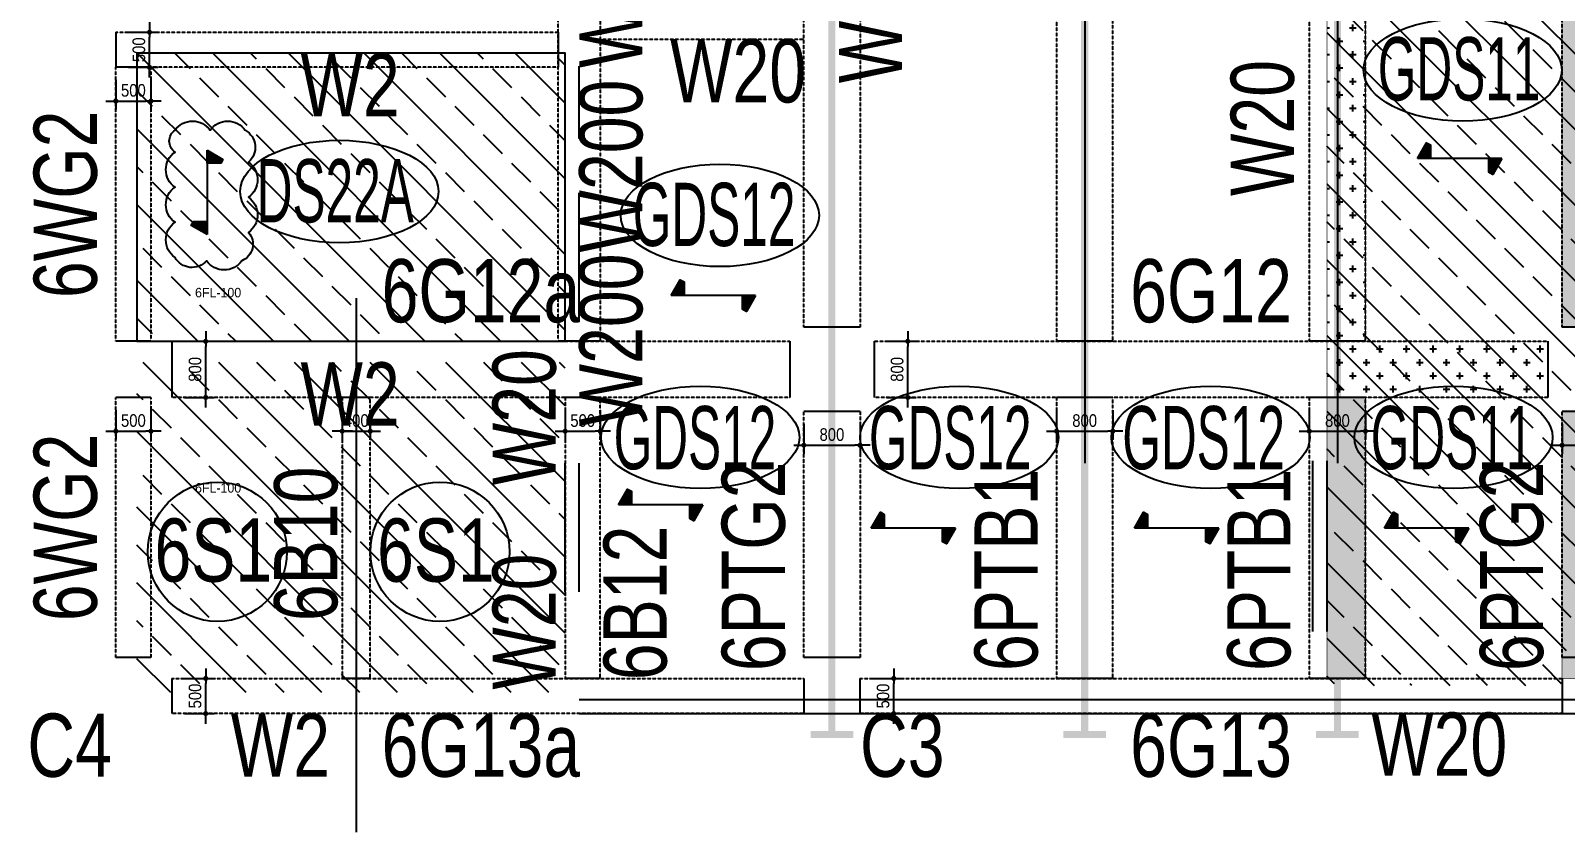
# Model space of a CAD drawing. Header units: millimetres. Extents: x -56296 to 178446, y 64950 to 153500.
# Drawn here: x 90941 to 112800, y 105515 to 116926 of the extents above; entities that cross this region are included whole.
import ezdxf
from ezdxf.enums import TextEntityAlignment as Align

# ---------------------------------------------------------------- set-up
doc = ezdxf.new("R2010")
doc.units = ezdxf.units.MM
doc.linetypes.add('HID', pattern=[2.3, 1.5, -0.8])
doc.linetypes.add('HIDDEN2', pattern=[0.1875, 0.125, -0.0625])
doc.layers.get('Defpoints').update_dxf_attribs({"color": 159})
for name, color, linetype in [('^DECK', 130, 'Continuous'), ('A-CEN', 1, 'Continuous'), ('A-HAT', 251, 'Continuous'), ('BEAM-TEXT', 4, 'Continuous'), ('COLUMN-TEXT', 2, 'Continuous'), ('DECK-PL', 4, 'Continuous'), ('DECK-SLAB', 4, 'Continuous'), ('GIRDER-TEXT', 7, 'Continuous'), ('PT', 251, 'Continuous'), ('REV 0402', 6, 'Continuous'), ('TXT-SLAB', 6, 'Continuous'), ('WALL-TEXT', 6, 'Continuous'), ('레벨', 40, 'Continuous'), ('보(beam)', 4, 'HID'), ('보(girder)', 7, 'HID'), ('슬래브라인', 7, 'Continuous')]:
    doc.layers.add(name, color=color, linetype=linetype)
doc.styles.add('Gdim', font='', dxfattribs={"width": 0.9})
doc.styles.add('Gtx', font='')
doc.styles.get('Gdim').set_extended_font_data('Dotum')
doc.styles.get('Gtx').set_extended_font_data('Dotum')
doc.dimstyles.new('Gdim200', dxfattribs={"dimscale": 200, "dimtxt": 3, "dimasz": 1.2, "dimexe": 2, "dimexo": 3, "dimgap": 1, "dimtad": 1, "dimdsep": 46, "dimlunit": 6, "dimtxsty": 'Gdim', "dimblk1": '_CIDOT', "dimblk2": '_CIDOT', "dimsah": 1, "dimcen": 2.5, "dimdle": 2, "dimclrd": 1, "dimclre": 1, "dimclrt": 3, "dimazin": 2, "dimtfac": 1, "dimtix": 1, "dimtmove": 2, "dimatfit": 3, "dimldrblk": '_CIDOT', "dimfxl": 2, "dimtolj": 1, "dimtzin": 0, "dimarcsym": 0})

# ---------------------------------------------------------------- blocks, each defined once
blk = doc.blocks.new('_CIDOT')
at = {"color": 0, "linetype": 'ByBlock'}
blk.add_line((2, 0), (-1, 0), dxfattribs=at)
at = {"color": 0, "linetype": 'ByBlock', "const_width": 0.5}
blk.add_lwpolyline([(-0.25, 0, 1), (0.25, 0, 1)], format="xyb", close=True, dxfattribs=at)
blk = doc.blocks.new('*D2941')
at = {"layer": 'Defpoints', "color": 155, "lineweight": -2, "transparency": 16777216}
for p, q in [((-1725, 800), (-1305, 800)), ((-1425, 72), (-1425, 728)), ((-1725, 0), (-1305, 0))]:
    blk.add_line(p, q, dxfattribs=at)
at = {"layer": 'Defpoints', "color": 0, "transparency": 16777216}
for p in [(-1905, 800), (-1425, 800), (-1905, 0)]:
    blk.add_point(p, dxfattribs=at)
at = {"layer": 'Defpoints', "color": 155, "lineweight": -2, "transparency": 16777216, "xscale": 71.99999999999994, "yscale": 71.99999999999994, "zscale": 71.99999999999994}
for p, rotation in [((-1425, 800), 90), ((-1425, 0), 270)]:
    blk.add_blockref('_CIDOT', p, dxfattribs=dict(at, rotation=rotation))
at = {"layer": 'Defpoints', "color": 3, "transparency": 16777216, "insert": (-1576, 400), "char_height": 180, "attachment_point": 5, "rotation": 90, "style": 'Gdim'}
blk.add_mtext('\\A1;{\\C155;800}', dxfattribs=at)
blk = doc.blocks.new('*D2943')
at = {"layer": 'Defpoints', "color": 155, "lineweight": -2, "transparency": 16777216}
for p, q in [((-1725, 800), (-1305, 800)), ((-1425, 72), (-1425, 728)), ((-1725, 0), (-1305, 0))]:
    blk.add_line(p, q, dxfattribs=at)
at = {"layer": 'Defpoints', "color": 0, "transparency": 16777216}
for p in [(-1905, 800), (-1425, 800), (-1905, 0)]:
    blk.add_point(p, dxfattribs=at)
at = {"layer": 'Defpoints', "color": 155, "lineweight": -2, "transparency": 16777216, "xscale": 71.99999999999994, "yscale": 71.99999999999994, "zscale": 71.99999999999994}
for p, rotation in [((-1425, 800), 90), ((-1425, 0), 270)]:
    blk.add_blockref('_CIDOT', p, dxfattribs=dict(at, rotation=rotation))
at = {"layer": 'Defpoints', "color": 3, "transparency": 16777216, "insert": (-1576, 400), "char_height": 180, "attachment_point": 5, "rotation": 90, "style": 'Gdim'}
blk.add_mtext('\\A1;{\\C155;800}', dxfattribs=at)
blk = doc.blocks.new('*D2947')
at = {"layer": 'Defpoints', "color": 155, "lineweight": -2, "transparency": 16777216}
for p, q in [((-1725, 650), (-1305, 650)), ((-1425, 222), (-1425, 578)), ((-1725, 150), (-1305, 150))]:
    blk.add_line(p, q, dxfattribs=at)
at = {"layer": 'Defpoints', "color": 0, "transparency": 16777216}
for p in [(-1905, 650), (-1425, 650), (-1905, 150)]:
    blk.add_point(p, dxfattribs=at)
at = {"layer": 'Defpoints', "color": 155, "lineweight": -2, "transparency": 16777216, "xscale": 71.99999999999994, "yscale": 71.99999999999994, "zscale": 71.99999999999994}
for p, rotation in [((-1425, 650), 90), ((-1425, 150), 270)]:
    blk.add_blockref('_CIDOT', p, dxfattribs=dict(at, rotation=rotation))
at = {"layer": 'Defpoints', "color": 3, "transparency": 16777216, "insert": (-1576, 400), "char_height": 180, "attachment_point": 5, "rotation": 90, "style": 'Gdim'}
blk.add_mtext('\\A1;{\\C155;500}', dxfattribs=at)
blk = doc.blocks.new('*D2945')
at = {"layer": 'Defpoints', "color": 155, "lineweight": -2, "transparency": 16777216}
for p, q in [((-1725, 650), (-1305, 650)), ((-1425, 222), (-1425, 578)), ((-1725, 150), (-1305, 150))]:
    blk.add_line(p, q, dxfattribs=at)
at = {"layer": 'Defpoints', "color": 0, "transparency": 16777216}
for p in [(-1905, 650), (-1425, 650), (-1905, 150)]:
    blk.add_point(p, dxfattribs=at)
at = {"layer": 'Defpoints', "color": 155, "lineweight": -2, "transparency": 16777216, "xscale": 71.99999999999994, "yscale": 71.99999999999994, "zscale": 71.99999999999994}
for p, rotation in [((-1425, 650), 90), ((-1425, 150), 270)]:
    blk.add_blockref('_CIDOT', p, dxfattribs=dict(at, rotation=rotation))
at = {"layer": 'Defpoints', "color": 3, "transparency": 16777216, "insert": (-1576, 400), "char_height": 180, "attachment_point": 5, "rotation": 90, "style": 'Gdim'}
blk.add_mtext('\\A1;{\\C155;500}', dxfattribs=at)
blk = doc.blocks.new('*D2949')
at = {"layer": 'Defpoints', "color": 155, "lineweight": -2, "transparency": 16777216}
for p, q in [((-1725, 800), (-1305, 800)), ((-1425, 72), (-1425, 728)), ((-1725, 0), (-1305, 0))]:
    blk.add_line(p, q, dxfattribs=at)
at = {"layer": 'Defpoints', "color": 0, "transparency": 16777216}
for p in [(-1905, 800), (-1425, 800), (-1905, 0)]:
    blk.add_point(p, dxfattribs=at)
at = {"layer": 'Defpoints', "color": 155, "lineweight": -2, "transparency": 16777216, "xscale": 71.99999999999994, "yscale": 71.99999999999994, "zscale": 71.99999999999994}
for p, rotation in [((-1425, 800), 90), ((-1425, 0), 270)]:
    blk.add_blockref('_CIDOT', p, dxfattribs=dict(at, rotation=rotation))
at = {"layer": 'Defpoints', "color": 3, "transparency": 16777216, "insert": (-1576, 400), "char_height": 180, "attachment_point": 5, "rotation": 90, "style": 'Gdim'}
blk.add_mtext('\\A1;{\\C155;800}', dxfattribs=at)
blk = doc.blocks.new('*D2951')
at = {"layer": 'Defpoints', "color": 155, "lineweight": -2, "transparency": 16777216}
for p, q in [((-1725, 800), (-1305, 800)), ((-1425, 72), (-1425, 728)), ((-1725, 0), (-1305, 0))]:
    blk.add_line(p, q, dxfattribs=at)
at = {"layer": 'Defpoints', "color": 0, "transparency": 16777216}
for p in [(-1905, 800), (-1425, 800), (-1905, 0)]:
    blk.add_point(p, dxfattribs=at)
at = {"layer": 'Defpoints', "color": 155, "lineweight": -2, "transparency": 16777216, "xscale": 71.99999999999994, "yscale": 71.99999999999994, "zscale": 71.99999999999994}
for p, rotation in [((-1425, 800), 90), ((-1425, 0), 270)]:
    blk.add_blockref('_CIDOT', p, dxfattribs=dict(at, rotation=rotation))
at = {"layer": 'Defpoints', "color": 3, "transparency": 16777216, "insert": (-1576, 400), "char_height": 180, "attachment_point": 5, "rotation": 90, "style": 'Gdim'}
blk.add_mtext('\\A1;{\\C155;800}', dxfattribs=at)
blk = doc.blocks.new('*D2955')
at = {"layer": 'Defpoints', "color": 155, "lineweight": -2, "transparency": 16777216}
for p, q in [((-1825, 800), (-1405, 800)), ((-1525, 72), (-1525, 728)), ((-1825, 0), (-1405, 0))]:
    blk.add_line(p, q, dxfattribs=at)
at = {"layer": 'Defpoints', "color": 0, "transparency": 16777216}
for p in [(-2005, 800), (-1525, 800), (-2005, 0)]:
    blk.add_point(p, dxfattribs=at)
at = {"layer": 'Defpoints', "color": 155, "lineweight": -2, "transparency": 16777216, "xscale": 71.99999999999994, "yscale": 71.99999999999994, "zscale": 71.99999999999994}
for p, rotation in [((-1525, 800), 90), ((-1525, 0), 270)]:
    blk.add_blockref('_CIDOT', p, dxfattribs=dict(at, rotation=rotation))
at = {"layer": 'Defpoints', "color": 3, "transparency": 16777216, "insert": (-1676, 400), "char_height": 180, "attachment_point": 5, "rotation": 90, "style": 'Gdim'}
blk.add_mtext('\\A1;{\\C155;800}', dxfattribs=at)
blk = doc.blocks.new('*D2997')
at = {"layer": 'Defpoints', "color": 155, "lineweight": -2, "transparency": 16777216}
for p, q in [((-1725, 650), (-1305, 650)), ((-1425, 222), (-1425, 578)), ((-1725, 150), (-1305, 150))]:
    blk.add_line(p, q, dxfattribs=at)
at = {"layer": 'Defpoints', "color": 0, "transparency": 16777216}
for p in [(-1905, 650), (-1425, 650), (-1905, 150)]:
    blk.add_point(p, dxfattribs=at)
at = {"layer": 'Defpoints', "color": 155, "lineweight": -2, "transparency": 16777216, "xscale": 71.99999999999994, "yscale": 71.99999999999994, "zscale": 71.99999999999994}
for p, rotation in [((-1425, 650), 90), ((-1425, 150), 270)]:
    blk.add_blockref('_CIDOT', p, dxfattribs=dict(at, rotation=rotation))
at = {"layer": 'Defpoints', "color": 3, "transparency": 16777216, "insert": (-1576, 400), "char_height": 180, "attachment_point": 5, "rotation": 90, "style": 'Gdim'}
blk.add_mtext('\\A1;{\\C155;500}', dxfattribs=at)
blk = doc.blocks.new('*D2999')
at = {"layer": 'Defpoints', "color": 155, "lineweight": -2, "transparency": 16777216}
for p, q in [((-1925, 650), (-1505, 650)), ((-1625, 222), (-1625, 578)), ((-1925, 150), (-1505, 150))]:
    blk.add_line(p, q, dxfattribs=at)
at = {"layer": 'Defpoints', "color": 0, "transparency": 16777216}
for p in [(-2105, 650), (-1625, 650), (-2105, 150)]:
    blk.add_point(p, dxfattribs=at)
at = {"layer": 'Defpoints', "color": 155, "lineweight": -2, "transparency": 16777216, "xscale": 71.99999999999994, "yscale": 71.99999999999994, "zscale": 71.99999999999994}
for p, rotation in [((-1625, 650), 90), ((-1625, 150), 270)]:
    blk.add_blockref('_CIDOT', p, dxfattribs=dict(at, rotation=rotation))
at = {"layer": 'Defpoints', "color": 3, "transparency": 16777216, "insert": (-1776, 400), "char_height": 180, "attachment_point": 5, "rotation": 90, "style": 'Gdim'}
blk.add_mtext('\\A1;{\\C155;500}', dxfattribs=at)
blk = doc.blocks.new('*D3001')
at = {"layer": 'Defpoints', "color": 155, "lineweight": -2, "transparency": 16777216}
for p, q in [((-1725, 650), (-1305, 650)), ((-1425, 222), (-1425, 578)), ((-1725, 150), (-1305, 150))]:
    blk.add_line(p, q, dxfattribs=at)
at = {"layer": 'Defpoints', "color": 0, "transparency": 16777216}
for p in [(-1905, 650), (-1425, 650), (-1905, 150)]:
    blk.add_point(p, dxfattribs=at)
at = {"layer": 'Defpoints', "color": 155, "lineweight": -2, "transparency": 16777216, "xscale": 71.99999999999994, "yscale": 71.99999999999994, "zscale": 71.99999999999994}
for p, rotation in [((-1425, 650), 90), ((-1425, 150), 270)]:
    blk.add_blockref('_CIDOT', p, dxfattribs=dict(at, rotation=rotation))
at = {"layer": 'Defpoints', "color": 3, "transparency": 16777216, "insert": (-1576, 400), "char_height": 180, "attachment_point": 5, "rotation": 90, "style": 'Gdim'}
blk.add_mtext('\\A1;{\\C155;500}', dxfattribs=at)
blk = doc.blocks.new('*D3003')
at = {"layer": 'Defpoints', "color": 155, "lineweight": -2, "transparency": 16777216}
for p, q in [((-1925, 700), (-1505, 700)), ((-1625, 172), (-1625, 628)), ((-1925, 100), (-1505, 100))]:
    blk.add_line(p, q, dxfattribs=at)
at = {"layer": 'Defpoints', "color": 0, "transparency": 16777216}
for p in [(-2105, 700), (-1625, 700), (-2105, 100)]:
    blk.add_point(p, dxfattribs=at)
at = {"layer": 'Defpoints', "color": 155, "lineweight": -2, "transparency": 16777216, "xscale": 71.99999999999994, "yscale": 71.99999999999994, "zscale": 71.99999999999994}
for p, rotation in [((-1625, 700), 90), ((-1625, 100), 270)]:
    blk.add_blockref('_CIDOT', p, dxfattribs=dict(at, rotation=rotation))
at = {"layer": 'Defpoints', "color": 3, "transparency": 16777216, "insert": (-1776, 400), "char_height": 180, "attachment_point": 5, "rotation": 90, "style": 'Gdim'}
blk.add_mtext('\\A1;{\\C155;600}', dxfattribs=at)
blk = doc.blocks.new('*D3019')
at = {"layer": 'Defpoints', "color": 155, "lineweight": -2, "transparency": 16777216}
for p, q in [((-888, 700), (-468, 700)), ((-588, -28), (-588, 628)), ((-888, -100), (-468, -100))]:
    blk.add_line(p, q, dxfattribs=at)
at = {"layer": 'Defpoints', "color": 0, "transparency": 16777216}
for p in [(-1068, 700), (-588, 700), (-1068, -100)]:
    blk.add_point(p, dxfattribs=at)
at = {"layer": 'Defpoints', "color": 155, "lineweight": -2, "transparency": 16777216, "xscale": 71.99999999999994, "yscale": 71.99999999999994, "zscale": 71.99999999999994}
for p, rotation in [((-588, 700), 90), ((-588, -100), 270)]:
    blk.add_blockref('_CIDOT', p, dxfattribs=dict(at, rotation=rotation))
at = {"layer": 'Defpoints', "color": 3, "transparency": 16777216, "insert": (-738, 300), "char_height": 180, "attachment_point": 5, "rotation": 90, "style": 'Gdim'}
blk.add_mtext('\\A1;{\\C155;800}', dxfattribs=at)
blk = doc.blocks.new('*D2975')
at = {"layer": 'Defpoints', "color": 155, "lineweight": -2, "transparency": 16777216}
for p, q in [((-888, 550), (-468, 550)), ((-588, 122), (-588, 478)), ((-888, 50), (-468, 50))]:
    blk.add_line(p, q, dxfattribs=at)
at = {"layer": 'Defpoints', "color": 0, "transparency": 16777216}
for p in [(-1068, 550), (-588, 550), (-1068, 50)]:
    blk.add_point(p, dxfattribs=at)
at = {"layer": 'Defpoints', "color": 155, "lineweight": -2, "transparency": 16777216, "xscale": 71.99999999999994, "yscale": 71.99999999999994, "zscale": 71.99999999999994}
for p, rotation in [((-588, 550), 90), ((-588, 50), 270)]:
    blk.add_blockref('_CIDOT', p, dxfattribs=dict(at, rotation=rotation))
at = {"layer": 'Defpoints', "color": 3, "transparency": 16777216, "insert": (-738, 300), "char_height": 180, "attachment_point": 5, "rotation": 90, "style": 'Gdim'}
blk.add_mtext('\\A1;{\\C155;500}', dxfattribs=at)
blk = doc.blocks.new('*D2977')
at = {"layer": 'Defpoints', "color": 155, "lineweight": -2, "transparency": 16777216}
for p, q in [((-888, 700), (-468, 700)), ((-588, -28), (-588, 628)), ((-888, -100), (-468, -100))]:
    blk.add_line(p, q, dxfattribs=at)
at = {"layer": 'Defpoints', "color": 0, "transparency": 16777216}
for p in [(-1068, 700), (-588, 700), (-1068, -100)]:
    blk.add_point(p, dxfattribs=at)
at = {"layer": 'Defpoints', "color": 155, "lineweight": -2, "transparency": 16777216, "xscale": 71.99999999999994, "yscale": 71.99999999999994, "zscale": 71.99999999999994}
for p, rotation in [((-588, 700), 90), ((-588, -100), 270)]:
    blk.add_blockref('_CIDOT', p, dxfattribs=dict(at, rotation=rotation))
at = {"layer": 'Defpoints', "color": 3, "transparency": 16777216, "insert": (-738, 300), "char_height": 180, "attachment_point": 5, "rotation": 90, "style": 'Gdim'}
blk.add_mtext('\\A1;{\\C155;800}', dxfattribs=at)
blk = doc.blocks.new('A$C58C40D4B')
at = {"layer": 'DECK-PL'}
for points in [[(600, 2), (471, 228), (415, 196), (415, 2)], [(-600, 2), (-471, -223), (-415, -192), (-415, 2)]]:
    blk.add_hatch(color=256, dxfattribs=at).paths.add_polyline_path(points)
blk.add_line((-600, 2), (600, 2), dxfattribs=at)
for points in [[(600, 2), (471, 228), (415, 196), (415, 2), (415, 2), (471, 2), (600, 2)], [(-600, 2), (-471, -223), (-415, -192), (-415, 2), (-415, 2), (-471, 2), (-600, 2)]]:
    blk.add_lwpolyline(points, dxfattribs=at)
blk = doc.blocks.new('*D2959')
at = {"layer": 'Defpoints', "color": 155, "lineweight": -2, "transparency": 16777216}
for p, q in [((-888, 500), (-468, 500)), ((-588, 572), (-588, 644)), ((-588, 100), (-588, 500)), ((-888, 100), (-468, 100)), ((-588, 28), (-588, -44))]:
    blk.add_line(p, q, dxfattribs=at)
at = {"layer": 'Defpoints', "color": 0, "transparency": 16777216}
for p in [(-1068, 500), (-588, 500), (-1068, 100)]:
    blk.add_point(p, dxfattribs=at)
at = {"layer": 'Defpoints', "color": 155, "lineweight": -2, "transparency": 16777216, "xscale": 71.99999999999994, "yscale": 71.99999999999994, "zscale": 71.99999999999994}
for p, rotation in [((-588, 500), 270), ((-588, 100), 90)]:
    blk.add_blockref('_CIDOT', p, dxfattribs=dict(at, rotation=rotation))
at = {"layer": 'Defpoints', "color": 3, "transparency": 16777216, "insert": (-738, 300), "char_height": 180, "attachment_point": 5, "rotation": 90, "style": 'Gdim'}
blk.add_mtext('\\A1;{\\C155;400}', dxfattribs=at)
blk = doc.blocks.new('*U2942')
at = {"layer": 'Defpoints'}
for p, q in [((-1905.451, 800), (-1905.451, 0)), ((7694.549, 800), (7694.549, 0))]:
    blk.add_line(p, q, dxfattribs=at)
at = {"layer": '보(girder)'}
for p, q in [((-1905.451, 800), (7694.549, 800)), ((7694.549, 0), (-1905.451, 0))]:
    blk.add_line(p, q, dxfattribs=at)
at = {"layer": 'Defpoints'}
dim = blk.add_linear_dim(base=(-1425.451, 800), p1=(-1905.451, 0), p2=(-1905.451, 800), angle=90, text='{\\C155;<>}', dimstyle='Gdim200', override={"dimscale": 60, "dimzin": 8, "dimclrd": 155, "dimclre": 155}, dxfattribs=at)
dim.commit()
dim.dimension.update_dxf_attribs({"geometry": '*D2941', "text_midpoint": (-1575.573, 400)})
blk = doc.blocks.new('*U2944')
at = {"layer": 'Defpoints'}
for p, q in [((-1905.451, 800), (-1905.451, 0)), ((6894.549, 800), (6894.549, 0))]:
    blk.add_line(p, q, dxfattribs=at)
at = {"layer": '보(girder)'}
for p, q in [((-1905.451, 800), (6894.549, 800)), ((6894.549, 0), (-1905.451, 0))]:
    blk.add_line(p, q, dxfattribs=at)
at = {"layer": 'Defpoints'}
dim = blk.add_linear_dim(base=(-1425.451, 800), p1=(-1905.451, 0), p2=(-1905.451, 800), angle=90, text='{\\C155;<>}', dimstyle='Gdim200', override={"dimscale": 60, "dimzin": 8, "dimclrd": 155, "dimclre": 155}, dxfattribs=at)
dim.commit()
dim.dimension.update_dxf_attribs({"geometry": '*D2943', "text_midpoint": (-1575.573, 400)})
blk = doc.blocks.new('*U2948')
at = {"layer": 'Defpoints'}
for p, q in [((-1905.451, 650), (-1905.451, 150)), ((7094.549, 650), (7094.549, 150))]:
    blk.add_line(p, q, dxfattribs=at)
at = {"layer": '보(girder)'}
for p, q in [((-1905.451, 650), (7094.549, 650)), ((7094.549, 150), (-1905.451, 150))]:
    blk.add_line(p, q, dxfattribs=at)
at = {"layer": 'Defpoints'}
dim = blk.add_linear_dim(base=(-1425.451, 650), p1=(-1905.451, 150), p2=(-1905.451, 650), angle=90, text='{\\C155;<>}', dimstyle='Gdim200', override={"dimscale": 60, "dimzin": 8, "dimclrd": 155, "dimclre": 155}, dxfattribs=at)
dim.commit()
dim.dimension.update_dxf_attribs({"geometry": '*D2947', "text_midpoint": (-1575.573, 400)})
blk = doc.blocks.new('*U2946')
at = {"layer": 'Defpoints'}
for p, q in [((-1905.451, 650), (-1905.451, 150)), ((8094.549, 650), (8094.549, 150))]:
    blk.add_line(p, q, dxfattribs=at)
at = {"layer": '보(girder)'}
for p, q in [((-1905.451, 650), (8094.549, 650)), ((8094.549, 150), (-1905.451, 150))]:
    blk.add_line(p, q, dxfattribs=at)
at = {"layer": 'Defpoints'}
dim = blk.add_linear_dim(base=(-1425.451, 650), p1=(-1905.451, 150), p2=(-1905.451, 650), angle=90, text='{\\C155;<>}', dimstyle='Gdim200', override={"dimscale": 60, "dimzin": 8, "dimclrd": 155, "dimclre": 155}, dxfattribs=at)
dim.commit()
dim.dimension.update_dxf_attribs({"geometry": '*D2945', "text_midpoint": (-1575.573, 400)})
blk = doc.blocks.new('*U2950')
at = {"layer": 'Defpoints'}
for p, q in [((-1905.451, 800), (-1905.451, 0)), ((12844.549, 800), (12844.549, 0))]:
    blk.add_line(p, q, dxfattribs=at)
at = {"layer": '보(girder)'}
for p, q in [((-1905.451, 800), (12844.549, 800)), ((12844.549, 0), (-1905.451, 0))]:
    blk.add_line(p, q, dxfattribs=at)
at = {"layer": 'Defpoints'}
dim = blk.add_linear_dim(base=(-1425.451, 800), p1=(-1905.451, 0), p2=(-1905.451, 800), angle=90, text='{\\C155;<>}', dimstyle='Gdim200', override={"dimscale": 60, "dimzin": 8, "dimclrd": 155, "dimclre": 155}, dxfattribs=at)
dim.commit()
dim.dimension.update_dxf_attribs({"geometry": '*D2949', "text_midpoint": (-1575.573, 400)})
blk = doc.blocks.new('*U2952')
at = {"layer": 'Defpoints'}
for p, q in [((-1905.451, 800), (-1905.451, 0)), ((12894.549, 800), (12894.549, 0))]:
    blk.add_line(p, q, dxfattribs=at)
at = {"layer": '보(girder)'}
for p, q in [((-1905.451, 800), (12894.549, 800)), ((12894.549, 0), (-1905.451, 0))]:
    blk.add_line(p, q, dxfattribs=at)
at = {"layer": 'Defpoints'}
dim = blk.add_linear_dim(base=(-1425.451, 800), p1=(-1905.451, 0), p2=(-1905.451, 800), angle=90, text='{\\C155;<>}', dimstyle='Gdim200', override={"dimscale": 60, "dimzin": 8, "dimclrd": 155, "dimclre": 155}, dxfattribs=at)
dim.commit()
dim.dimension.update_dxf_attribs({"geometry": '*D2951', "text_midpoint": (-1575.573, 400)})
blk = doc.blocks.new('*U2956')
at = {"layer": 'Defpoints'}
for p, q in [((-2005.451, 800), (-2005.451, 0)), ((1494.549, 800), (1494.549, 0))]:
    blk.add_line(p, q, dxfattribs=at)
at = {"layer": '보(girder)'}
for p, q in [((-2005.451, 800), (1494.549, 800)), ((1494.549, 0), (-2005.451, 0))]:
    blk.add_line(p, q, dxfattribs=at)
at = {"layer": 'Defpoints'}
dim = blk.add_linear_dim(base=(-1525.451, 800), p1=(-2005.451, 0), p2=(-2005.451, 800), angle=90, text='{\\C155;<>}', dimstyle='Gdim200', override={"dimscale": 60, "dimzin": 8, "dimclrd": 155, "dimclre": 155}, dxfattribs=at)
dim.commit()
dim.dimension.update_dxf_attribs({"geometry": '*D2955', "text_midpoint": (-1675.573, 400)})
blk = doc.blocks.new('*U2998')
at = {"layer": 'Defpoints'}
for p, q in [((-1905.451, 650), (-1905.451, 150)), ((1794.549, 650), (1794.549, 150))]:
    blk.add_line(p, q, dxfattribs=at)
at = {"layer": '보(girder)'}
for p, q in [((-1905.451, 650), (1794.549, 650)), ((1794.549, 150), (-1905.451, 150))]:
    blk.add_line(p, q, dxfattribs=at)
at = {"layer": 'Defpoints'}
dim = blk.add_linear_dim(base=(-1425.451, 650), p1=(-1905.451, 150), p2=(-1905.451, 650), angle=90, text='{\\C155;<>}', dimstyle='Gdim200', override={"dimscale": 60, "dimzin": 8, "dimclrd": 155, "dimclre": 155}, dxfattribs=at)
dim.commit()
dim.dimension.update_dxf_attribs({"geometry": '*D2997', "text_midpoint": (-1575.573, 400)})
blk = doc.blocks.new('*U3000')
at = {"layer": 'Defpoints'}
for p, q in [((-2105.451, 650), (-2105.451, 150)), ((1794.549, 650), (1794.549, 150))]:
    blk.add_line(p, q, dxfattribs=at)
at = {"layer": '보(girder)'}
for p, q in [((-2105.451, 650), (1794.549, 650)), ((1794.549, 150), (-2105.451, 150))]:
    blk.add_line(p, q, dxfattribs=at)
at = {"layer": 'Defpoints'}
dim = blk.add_linear_dim(base=(-1625.451, 650), p1=(-2105.451, 150), p2=(-2105.451, 650), angle=90, text='{\\C155;<>}', dimstyle='Gdim200', override={"dimscale": 60, "dimzin": 8, "dimclrd": 155, "dimclre": 155}, dxfattribs=at)
dim.commit()
dim.dimension.update_dxf_attribs({"geometry": '*D2999', "text_midpoint": (-1775.573, 400)})
blk = doc.blocks.new('*U3002')
at = {"layer": 'Defpoints'}
for p, q in [((-1905.451, 650), (-1905.451, 150)), ((4394.549, 650), (4394.549, 150))]:
    blk.add_line(p, q, dxfattribs=at)
at = {"layer": '보(girder)'}
for p, q in [((-1905.451, 650), (4394.549, 650)), ((4394.549, 150), (-1905.451, 150))]:
    blk.add_line(p, q, dxfattribs=at)
at = {"layer": 'Defpoints'}
dim = blk.add_linear_dim(base=(-1425.451, 650), p1=(-1905.451, 150), p2=(-1905.451, 650), angle=90, text='{\\C155;<>}', dimstyle='Gdim200', override={"dimscale": 60, "dimzin": 8, "dimclrd": 155, "dimclre": 155}, dxfattribs=at)
dim.commit()
dim.dimension.update_dxf_attribs({"geometry": '*D3001', "text_midpoint": (-1575.573, 400)})
blk = doc.blocks.new('*U3004')
at = {"layer": 'Defpoints'}
for p, q in [((-2105.451, 700), (-2105.451, 100)), ((12994.549, 700), (12994.549, 100))]:
    blk.add_line(p, q, dxfattribs=at)
at = {"layer": '보(girder)'}
for p, q in [((-2105.451, 700), (12994.549, 700)), ((12994.549, 100), (-2105.451, 100))]:
    blk.add_line(p, q, dxfattribs=at)
at = {"layer": 'Defpoints'}
dim = blk.add_linear_dim(base=(-1625.451, 700), p1=(-2105.451, 100), p2=(-2105.451, 700), angle=90, text='{\\C155;<>}', dimstyle='Gdim200', override={"dimscale": 60, "dimzin": 8, "dimclrd": 155, "dimclre": 155}, dxfattribs=at)
dim.commit()
dim.dimension.update_dxf_attribs({"geometry": '*D3003', "text_midpoint": (-1775.573, 400)})
blk = doc.blocks.new('*U3020')
at = {"layer": 'Defpoints'}
for p, q in [((-1067.879, 700), (-1067.879, -100)), ((14032.121, 700), (14032.121, -100))]:
    blk.add_line(p, q, dxfattribs=at)
at = {"layer": '보(beam)'}
for p, q in [((14032.121, 700), (-1067.879, 700)), ((-1067.879, -100), (14032.121, -100))]:
    blk.add_line(p, q, dxfattribs=at)
at = {"layer": 'Defpoints'}
dim = blk.add_linear_dim(base=(-587.879, 700), p1=(-1067.879, -100), p2=(-1067.879, 700), angle=90, text='{\\C155;<>}', dimstyle='Gdim200', override={"dimscale": 60, "dimzin": 8, "dimclrd": 155, "dimclre": 155}, dxfattribs=at)
dim.commit()
dim.dimension.update_dxf_attribs({"geometry": '*D3019', "text_midpoint": (-738.001, 300)})
blk = doc.blocks.new('*U2976')
at = {"layer": 'Defpoints'}
for p, q in [((-1067.879, 550), (-1067.879, 50)), ((2932.121, 550), (2932.121, 50))]:
    blk.add_line(p, q, dxfattribs=at)
at = {"layer": '보(beam)'}
for p, q in [((2932.121, 550), (-1067.879, 550)), ((-1067.879, 50), (2932.121, 50))]:
    blk.add_line(p, q, dxfattribs=at)
at = {"layer": 'Defpoints'}
dim = blk.add_linear_dim(base=(-587.879, 550), p1=(-1067.879, 50), p2=(-1067.879, 550), angle=90, text='{\\C155;<>}', dimstyle='Gdim200', override={"dimscale": 60, "dimzin": 8, "dimclrd": 155, "dimclre": 155}, dxfattribs=at)
dim.commit()
dim.dimension.update_dxf_attribs({"geometry": '*D2975', "text_midpoint": (-738.001, 300)})
blk = doc.blocks.new('*U2978')
at = {"layer": 'Defpoints'}
for p, q in [((-1067.879, 700), (-1067.879, -100)), ((2932.121, 700), (2932.121, -100))]:
    blk.add_line(p, q, dxfattribs=at)
at = {"layer": '보(beam)'}
for p, q in [((2932.121, 700), (-1067.879, 700)), ((-1067.879, -100), (2932.121, -100))]:
    blk.add_line(p, q, dxfattribs=at)
at = {"layer": 'Defpoints'}
dim = blk.add_linear_dim(base=(-587.879, 700), p1=(-1067.879, -100), p2=(-1067.879, 700), angle=90, text='{\\C155;<>}', dimstyle='Gdim200', override={"dimscale": 60, "dimzin": 8, "dimclrd": 155, "dimclre": 155}, dxfattribs=at)
dim.commit()
dim.dimension.update_dxf_attribs({"geometry": '*D2977', "text_midpoint": (-738.001, 300)})
blk = doc.blocks.new('*U2960')
at = {"layer": 'Defpoints'}
for p, q in [((-1067.879, 500), (-1067.879, 100)), ((2932.121, 500), (2932.121, 100))]:
    blk.add_line(p, q, dxfattribs=at)
at = {"layer": '보(beam)'}
for p, q in [((2932.121, 500), (-1067.879, 500)), ((-1067.879, 100), (2932.121, 100))]:
    blk.add_line(p, q, dxfattribs=at)
at = {"layer": 'Defpoints'}
dim = blk.add_linear_dim(base=(-587.879, 500), p1=(-1067.879, 100), p2=(-1067.879, 500), angle=90, text='{\\C155;<>}', dimstyle='Gdim200', override={"dimscale": 60, "dimzin": 8, "dimclrd": 155, "dimclre": 155}, dxfattribs=at)
dim.commit()
dim.dimension.update_dxf_attribs({"geometry": '*D2959', "text_midpoint": (-738.001, 300)})

msp = doc.modelspace()

# ---------------------------------------------------------------- hatches: boundary and pattern name
at = {"layer": 'A-HAT'}
h = msp.add_hatch(dxfattribs=at)
h.set_pattern_fill('ANSI33', color=256, scale=120, angle=90)
h.paths.add_polyline_path([(109404, 107605), (109404, 122905), (112804, 122905), (112804, 122405), (113504, 122405), (113504, 122905), (123604, 122905), (123604, 122405), (124304, 122405), (124304, 122905), (134404, 122905), (134404, 122405), (135104, 122405), (135104, 122905), (145204, 122905), (145204, 122405), (145754, 122405), (145754, 112505), (145154, 112505), (145154, 111705), (145754, 111705), (145754, 108105), (145204, 108105), (145204, 107605), (135104, 107605), (135104, 108105), (134404, 108105), (134404, 107605), (124304, 107605), (124304, 108105), (123604, 108105), (123604, 107605), (113504, 107605), (113504, 108105), (112804, 108105), (112804, 107605)])
h = msp.add_hatch(dxfattribs=at)
h.set_pattern_fill('CROSS', color=1, scale=30)
h.paths.add_polyline_path([(112554, 111705), (109404, 111705), (109404, 122905), (109954, 122905), (109954, 112505), (112554, 112505)])
h = msp.add_hatch(dxfattribs=at)
h.set_pattern_fill('CROSS', color=1, scale=30)
h.paths.add_polyline_path([(112754, 112705), (113554, 112705), (113554, 122905), (112754, 122905)])
h.paths.add_polyline_path([(116354, 112505), (117154, 112505), (117154, 122905), (116354, 122905)])
h.paths.add_polyline_path([(119954, 112505), (120754, 112505), (120754, 122905), (119954, 122905)])
h.paths.add_polyline_path([(123554, 112705), (124354, 112705), (124354, 122905), (123554, 122905)])
h.paths.add_polyline_path([(127154, 112505), (127954, 112505), (127954, 122905), (127154, 122905)])
h.paths.add_polyline_path([(130754, 112505), (131554, 112505), (131554, 122905), (130754, 122905)])
h.paths.add_polyline_path([(134354, 112705), (135154, 112705), (135154, 122905), (134354, 122905)])
h.paths.add_polyline_path([(137954, 112505), (138754, 112505), (138754, 122905), (137954, 122905)])
h.paths.add_polyline_path([(141554, 112505), (142354, 112505), (142354, 122905), (141554, 122905)])
h.paths.add_polyline_path([(145154, 112705), (145754, 112705), (145754, 122405), (145154, 122405)])
h = msp.add_hatch(dxfattribs=at)
h.set_pattern_fill('ANSI33', color=256, scale=120, angle=90)
h.paths.add_polyline_path([(92454, 112505), (98554, 112505), (98554, 116605), (92454, 116605)])
h = msp.add_hatch(dxfattribs=at)
h.set_pattern_fill('ANSI33', color=256, scale=120, angle=90)
h.paths.add_polyline_path([(92454, 107505), (98554, 107505), (98554, 112205), (92454, 112205)])
h = msp.add_hatch(dxfattribs=at)
h.set_pattern_fill('CROSS', color=1, scale=30)
h.paths.add_polyline_path([(109954, 111705), (109404, 111705), (109404, 107705), (109954, 107705)])
h.paths.add_polyline_path([(112754, 111505), (113554, 111505), (113554, 107705), (112754, 107705)])
h.paths.add_polyline_path([(116354, 111705), (117154, 111705), (117154, 107705), (116354, 107705)])
h.paths.add_polyline_path([(119954, 111705), (120754, 111705), (120754, 107705), (119954, 107705)])
h.paths.add_polyline_path([(123554, 111505), (124354, 111505), (124354, 107705), (123554, 107705)])
h.paths.add_polyline_path([(127154, 111705), (127954, 111705), (127954, 107705), (127154, 107705)])
h.paths.add_polyline_path([(130754, 111705), (131554, 111705), (131554, 107705), (130754, 107705)])
h.paths.add_polyline_path([(134354, 107705), (135154, 107705), (135154, 111505), (134354, 111505)])
h.paths.add_polyline_path([(137954, 111705), (138754, 111705), (138754, 107705), (137954, 107705)])
h.paths.add_polyline_path([(141554, 111705), (142354, 111705), (142354, 107705), (141554, 107705)])
h.paths.add_polyline_path([(145154, 107705), (145754, 107705), (145754, 111505), (145154, 111505)])

# ---------------------------------------------------------------- linework, layer by layer
at = {"layer": '^DECK', "color": 0}
for centre in [(93601, 109508), (96771, 109508)]:
    msp.add_circle(centre, 991, dxfattribs=at)
for centre in [(111338, 116367), (95338, 114637), (100758, 114297), (100478, 111137), (104168, 111137), (107748, 111137), (111208, 111137)]:
    msp.add_ellipse(centre, major_axis=(1412, 0), ratio=0.516176, dxfattribs=at)
at = {"layer": 'A-CEN'}
for p, q in [((105954, 153500), (105954, 110772)), ((109554, 153500), (109554, 110772)), ((95579, 113120), (95579, 105515))]:
    msp.add_line(p, q, dxfattribs=at)
at = {"layer": 'A-HAT', "color": 1, "linetype": 'HID', "const_width": 10, "elevation": 0}
for points in [[(112554, 111705), (109404, 111705), (109404, 122905), (109954, 122905), (109954, 112505), (112554, 112505)], [(112754, 112705), (113554, 112705), (113554, 122905), (112754, 122905)], [(109954, 111705), (109404, 111705), (109404, 107705), (109954, 107705)], [(112754, 111505), (113554, 111505), (113554, 107705), (112754, 107705)]]:
    msp.add_lwpolyline(points, close=True, dxfattribs=at)
at = {"layer": 'A-HAT', "elevation": 0}
msp.add_lwpolyline([(92454, 112505), (98554, 112505), (98554, 116605), (92454, 116605)], close=True, dxfattribs=at)
at = {"layer": 'PT', "linetype": 'HIDDEN2', "ltscale": 10, "const_width": 100, "elevation": 0}
for points in [[(102354, 149305), (102354, 106905)], [(105954, 149305), (105954, 106905)], [(109554, 149305), (109554, 106905)]]:
    msp.add_lwpolyline(points, dxfattribs=at)
at = {"layer": 'PT', "const_width": 100, "elevation": 0}
for points in [[(102050, 106905), (102657, 106905)], [(105650, 106905), (106257, 106905)], [(109250, 106905), (109857, 106905)]]:
    msp.add_lwpolyline(points, dxfattribs=at)
at = {"layer": 'REV 0402'}
msp.add_lwpolyline([(92997, 115510, -0.520567), (93497, 115510, -0.520567), (93997, 115510, -0.520567), (94042, 115055, -0.520567), (94042, 114555, -0.520567), (94042, 114055, -0.520567), (93947, 113650, -0.520567), (93447, 113650, -0.520567), (92997, 113699, -0.520567), (92997, 114199, -0.520567), (92997, 114699, -0.520567), (92997, 115199, -0.520567)], format="xyb", close=True, dxfattribs=at)
at = {"layer": '보(beam)'}
msp.add_line((99054, 116805), (101954, 116805), dxfattribs=at)
at = {"layer": '슬래브라인'}
for p, q in [((98554, 115390), (98554, 116420)), ((98754, 115390), (98754, 116420)), ((98554, 112805), (98554, 114620)), ((98754, 112805), (98754, 114620)), ((98554, 108940), (98554, 110770)), ((98754, 108940), (98754, 110770)), ((109204, 108375), (109204, 110805)), ((109404, 110805), (109404, 108375)), ((98754, 107405), (170754, 107405)), ((98754, 107205), (170754, 107205))]:
    msp.add_line(p, q, dxfattribs=at)

# ---------------------------------------------------------------- block references
at = {"layer": 'DECK-PL', "xscale": -1, "rotation": 90}
msp.add_blockref('A$C58C40D4B', (93457, 114624), dxfattribs=at)
at = {"layer": 'DECK-PL', "xscale": -1}
for p in [(111295, 115104), (100665, 113154), (99915, 110174), (103515, 109844), (107265, 109844), (110825, 109844)]:
    msp.add_blockref('A$C58C40D4B', p, dxfattribs=at)
at = {"layer": '보(beam)', "rotation": 270}
for name, p in [('*U3020', (105654, 126537)), ('*U3020', (109254, 126537)), ('*U2960', (95279, 110637)), ('*U2976', (98504, 110637)), ('*U2978', (105654, 110637)), ('*U2978', (109254, 110637))]:
    msp.add_blockref(name, p, dxfattribs=at)
at = {"layer": '보(girder)', "rotation": 270}
for name, p in [('*U3004', (98354, 125500)), ('*U2952', (101954, 125600)), ('*U2950', (112754, 125550)), ('*U3000', (92004, 114300)), ('*U2998', (92004, 109800)), ('*U2956', (101954, 109500)), ('*U2956', (112754, 109500))]:
    msp.add_blockref(name, p, dxfattribs=at)
at = {"layer": '보(girder)'}
for name, p in [('*U3002', (94059, 116255)), ('*U2944', (94859, 111705)), ('*U2942', (104859, 111705)), ('*U2948', (94859, 107055)), ('*U2946', (104659, 107055))]:
    msp.add_blockref(name, p, dxfattribs=at)

# ---------------------------------------------------------------- texts
at = {"layer": 'BEAM-TEXT', "style": 'Gtx', "width": 0.8}
for s, p in [('6B10', (95579, 109621)), ('6PTB1', (105554, 109251)), ('6PTB1', (109154, 109251)), ('6B12', (100270, 108780))]:
    msp.add_text(s, height=900, rotation=90, dxfattribs=at).set_placement(p, align=Align.BOTTOM_CENTER)
at = {"layer": 'COLUMN-TEXT', "color": 1, "style": 'Gtx', "width": 0.8}
msp.add_text('C4', height=900, dxfattribs=at).set_placement((90894, 107205), align=Align.TOP_LEFT)
at = {"layer": 'COLUMN-TEXT', "color": 3, "style": 'Gtx', "width": 0.8}
msp.add_text('C3', height=900, dxfattribs=at).set_placement((102754, 107205), align=Align.TOP_LEFT)
at = {"layer": 'DECK-SLAB', "style": 'Gtx', "width": 0.6}
for s, p in [('GDS11', (110130, 115934, 0)), ('DS22A', (94160, 114198)), ('GDS12', (99518, 113861, 0)), ('GDS12', (99245, 110683, 0)), ('GDS12', (102881, 110683, 0)), ('GDS12', (106490, 110683, 0)), ('GDS11', (110030, 110683, 0))]:
    msp.add_text(s, height=900, dxfattribs=at).set_placement(p)
at = {"layer": 'GIRDER-TEXT', "style": 'Gtx', "width": 0.8}
for s, p in [('6WG2', (92154, 114455)), ('6WG2', (92154, 109855)), ('6PTG2', (101954, 109301)), ('6PTG2', (112754, 109301))]:
    msp.add_text(s, height=900, rotation=90, dxfattribs=at).set_placement(p, align=Align.BOTTOM_CENTER)
for s, p in [('6G12a', (97354, 112505)), ('6G12', (107754, 112505))]:
    msp.add_text(s, height=900, dxfattribs=at).set_placement(p, align=Align.BOTTOM_CENTER)
for s, p in [('6G13a', (97354, 107205)), ('6G13', (107754, 107205))]:
    msp.add_text(s, height=900, dxfattribs=at).set_placement(p, align=Align.TOP_CENTER)
at = {"layer": 'TXT-SLAB', "style": 'Gtx', "width": 0.8}
for p in [(92705, 109083), (95875, 109083)]:
    msp.add_text('6S1', height=900, dxfattribs=at).set_placement(p)
at = {"layer": 'WALL-TEXT', "style": 'Gtx', "width": 0.8}
for s, p in [('W1A', (98754, 117416, 0)), ('W20', (102454, 117147, 0)), ('W200', (98754, 114999, 0)), ('W200', (98754, 112524, 0)), ('W20', (97520, 111424, 0)), ('W20', (97520, 108514, 0))]:
    msp.add_text(s, height=900, rotation=90, dxfattribs=at).set_placement(p, align=Align.TOP_CENTER)
for s, p in [('W20', (101017, 116805, 0)), ('W2', (95491, 116605, 0)), ('W2', (95491, 112205, 0)), ('W2', (94498, 107205, 0))]:
    msp.add_text(s, height=900, dxfattribs=at).set_placement(p, align=Align.TOP_CENTER)
msp.add_text('W20', height=900, rotation=90, dxfattribs=at).set_placement((109204, 115541, 0), align=Align.BOTTOM_CENTER)
msp.add_text('W20', height=900, dxfattribs=at).set_placement((111004, 106050, 0), align=Align.BOTTOM_CENTER)
at = {"layer": '레벨', "style": 'Gtx'}
for p in [(93611, 113198), (93611, 110418)]:
    msp.add_text('6FL-100', height=135, dxfattribs=at).set_placement(p, align=Align.MIDDLE_CENTER)

doc.saveas('drawing.dxf')
